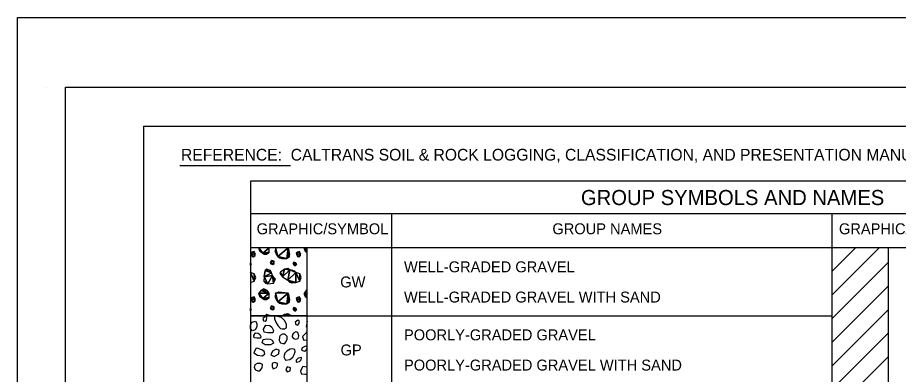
# Model space of a CAD drawing. Extents: x -894 to 866, y -476 to 714.
# Drawn here: x -894 to -330, y 485 to 714 of the extents above; entities that cross this region are included whole.
import ezdxf

# ---------------------------------------------------------------- set-up
doc = ezdxf.new("R2010")
doc.units = 0
for name, color, linetype in [('10 Sheet Format', 7, 'Continuous'), ('14 Ramp Anno', 7, 'Continuous'), ('57 Undefined', 7, 'Continuous')]:
    doc.layers.add(name, color=color, linetype=linetype)

msp = doc.modelspace()

# ---------------------------------------------------------------- linework, layer by layer
at = {"layer": '10 Sheet Format'}
for p, q in [((-875.42, 668.97), (-875.42, 668.97)), ((-875.42, 668.97), (-875.42, 668.97)), ((-813.45, 643.96), (811.55, 643.96)), ((-813.45, 643.96), (-813.45, -406.04))]:
    msp.add_line(p, q, dxfattribs=at)
for points in [[(-894.04, 713.56), (865.96, 713.56), (865.96, -476.44), (-894.04, -476.44)], [(-863.43, 668.96), (836.57, 668.96), (836.57, -431.04), (-863.43, -431.04)], [(-863.43, 668.96), (836.57, 668.96), (836.57, -431.04), (-863.43, -431.04)]]:
    msp.add_lwpolyline(points, close=True, dxfattribs=at)
at = {"layer": '14 Ramp Anno'}
for p, q in [((-745.02, 588.06), (2.57, 588.06)), ((-372.9, 588.06), (-372.9, -304.59)), ((2.57, 566.08), (-708.73, 566.08)), ((-336.62, 566.08), (-372.9, 566.08)), ((-336.62, 479), (-336.62, 566.08))]:
    msp.add_line(p, q, dxfattribs=at)
for points in [[(-745.02, -304.81), (2.57, -304.81), (2.57, 608.93), (-745.02, 608.93)], [(-741.97, 562.46), (-742.7, 563.76), (-743.86, 563.47), (-741.97, 562.46)], [(-739.65, 566.08), (-739.65, 565.21), (-739.07, 564.05), (-739.65, 566.08)], [(-739.65, 566.08), (-739.07, 564.05), (-737.04, 562.75), (-739.65, 566.08)], [(-737.04, 562.75), (-733.12, 566.08), (-739.65, 566.08), (-737.04, 562.75)], [(-739.07, 564.05), (-738.05, 563.33), (-737.04, 562.75), (-739.07, 564.05)], [(-737.04, 562.75), (-733.12, 563.33), (-733.12, 566.08), (-737.04, 562.75)], [(-728.91, 566.08), (-729.2, 563.91), (-727.6, 560.57), (-728.91, 566.08)], [(-729.2, 563.91), (-728.62, 562.17), (-727.6, 560.57), (-729.2, 563.91)], [(-727.6, 560.57), (-720.92, 566.08), (-728.91, 566.08), (-727.6, 560.57)], [(-727.6, 560.57), (-721.79, 559.41), (-720.92, 566.08), (-727.6, 560.57)], [(-721.79, 559.41), (-720.34, 563.04), (-720.92, 566.08), (-721.79, 559.41)], [(-720.49, 564.2), (-720.49, 565.21), (-720.92, 566.08), (-720.49, 564.2)], [(-720.34, 563.04), (-720.49, 564.2), (-720.92, 566.08), (-720.34, 563.04)], [(-712.94, 562.46), (-713.67, 563.76), (-714.83, 563.47), (-712.94, 562.46)], [(-708.73, 566.08), (-710.62, 566.08), (-710.62, 565.21), (-708.73, 566.08)], [(-710.04, 564.05), (-708.73, 566.08), (-710.62, 565.21), (-710.04, 564.05)], [(-710.04, 564.05), (-708.73, 563.16), (-708.73, 566.08), (-710.04, 564.05)], [(-710.04, 564.05), (-709.02, 563.33), (-708.73, 563.16), (-710.04, 564.05)], [(-743.86, 563.47), (-744.73, 562.75), (-744.44, 561.73), (-743.86, 563.47)], [(-744.44, 561.73), (-741.97, 562.46), (-743.86, 563.47), (-744.44, 561.73)], [(-744.44, 561.73), (-742.99, 560.42), (-741.97, 562.46), (-744.44, 561.73)], [(-744.44, 561.73), (-744, 560.57), (-742.99, 560.42), (-744.44, 561.73)], [(-742.99, 560.42), (-741.97, 561.29), (-741.97, 562.46), (-742.99, 560.42)], [(-737.04, 562.75), (-734.86, 562.02), (-733.12, 563.33), (-737.04, 562.75)], [(-737.04, 562.75), (-736.16, 562.02), (-734.86, 562.02), (-737.04, 562.75)], [(-734.86, 562.02), (-733.55, 562.75), (-733.12, 563.33), (-734.86, 562.02)], [(-727.6, 560.57), (-726.44, 559.7), (-724.99, 559.26), (-727.6, 560.57)], [(-727.6, 560.57), (-724.99, 559.26), (-721.79, 559.41), (-727.6, 560.57)], [(-721.79, 559.41), (-720.2, 560.28), (-720.34, 563.04), (-721.79, 559.41)], [(-720.2, 560.28), (-719.76, 562.02), (-720.34, 563.04), (-720.2, 560.28)], [(-714.83, 563.47), (-715.7, 562.75), (-715.41, 561.73), (-714.83, 563.47)], [(-715.41, 561.73), (-712.94, 562.46), (-714.83, 563.47), (-715.41, 561.73)], [(-715.41, 561.73), (-713.96, 560.42), (-712.94, 562.46), (-715.41, 561.73)], [(-715.41, 561.73), (-714.97, 560.57), (-713.96, 560.42), (-715.41, 561.73)], [(-713.96, 560.42), (-712.94, 561.29), (-712.94, 562.46), (-713.96, 560.42)], [(-745.02, 556.5), (-744.58, 555.78), (-745.02, 554.91), (-745.02, 556.5)], [(-733.55, 552.15), (-734.57, 552.59), (-735.58, 551.72), (-733.55, 552.15)], [(-731.66, 557.96), (-732.39, 556.8), (-731.95, 555.92), (-731.66, 557.96)], [(-731.95, 555.92), (-729.78, 556.21), (-731.66, 557.96), (-731.95, 555.92)], [(-731.95, 555.92), (-730.65, 555.49), (-729.78, 556.21), (-731.95, 555.92)], [(-729.78, 556.21), (-729.78, 557.52), (-731.66, 557.96), (-729.78, 556.21)], [(-723.25, 552.44), (-725.86, 550.55), (-724.55, 547.65), (-723.25, 552.44)], [(-719.91, 552.15), (-723.25, 552.44), (-724.55, 547.65), (-719.91, 552.15)], [(-719.91, 552.15), (-721.21, 552.88), (-723.25, 552.44), (-719.91, 552.15)], [(-717.29, 556.94), (-717.88, 556.21), (-717.29, 555.2), (-717.29, 556.94)], [(-717.29, 555.2), (-715.99, 556.5), (-717.29, 556.94), (-717.29, 555.2)], [(-717.29, 555.2), (-715.99, 554.91), (-715.99, 556.5), (-717.29, 555.2)], [(-717.29, 555.2), (-716.57, 554.76), (-715.99, 554.91), (-717.29, 555.2)], [(-715.99, 556.5), (-715.55, 555.78), (-715.99, 554.91), (-715.99, 556.5)], [(-745.02, 550.41), (-745.02, 544.02), (-742.55, 544.89), (-745.02, 550.41)], [(-745.02, 550.41), (-742.55, 544.89), (-742.55, 549.54), (-745.02, 550.41)], [(-742.55, 544.89), (-741.53, 547.22), (-742.55, 549.54), (-742.55, 544.89)], [(-736.31, 547.65), (-736.45, 544.89), (-733.84, 543.15), (-736.31, 547.65)], [(-735.58, 551.72), (-736.31, 548.96), (-736.31, 547.65), (-735.58, 551.72)], [(-731.66, 550.26), (-735.58, 551.72), (-736.31, 547.65), (-731.66, 550.26)], [(-730.94, 548.52), (-731.66, 550.26), (-736.31, 547.65), (-730.94, 548.52)], [(-736.31, 547.65), (-733.84, 543.15), (-730.94, 548.52), (-736.31, 547.65)], [(-731.66, 550.26), (-733.55, 552.15), (-735.58, 551.72), (-731.66, 550.26)], [(-733.84, 543.15), (-730.36, 543.44), (-730.94, 548.52), (-733.84, 543.15)], [(-731.66, 550.26), (-732.25, 551.57), (-733.55, 552.15), (-731.66, 550.26)], [(-730.36, 543.44), (-730.07, 547.22), (-730.94, 548.52), (-730.36, 543.44)], [(-730.36, 543.44), (-729.05, 546.2), (-730.07, 547.22), (-730.36, 543.44)], [(-725.86, 550.55), (-726.29, 549.68), (-724.55, 547.65), (-725.86, 550.55)], [(-719.91, 552.15), (-724.55, 547.65), (-721.21, 545.47), (-719.91, 552.15)], [(-721.21, 545.47), (-715.99, 550.41), (-719.91, 552.15), (-721.21, 545.47)], [(-721.21, 545.47), (-715.99, 544.02), (-715.99, 550.41), (-721.21, 545.47)], [(-715.99, 550.41), (-718.17, 551.57), (-719.91, 552.15), (-715.99, 550.41)], [(-715.99, 550.41), (-716.71, 551.13), (-718.17, 551.57), (-715.99, 550.41)], [(-715.99, 550.41), (-715.99, 544.02), (-713.52, 544.89), (-715.99, 550.41)], [(-715.99, 550.41), (-713.52, 544.89), (-713.52, 549.54), (-715.99, 550.41)], [(-713.52, 544.89), (-712.5, 547.22), (-713.52, 549.54), (-713.52, 544.89)], [(-736.45, 544.89), (-735.44, 543.59), (-733.84, 543.15), (-736.45, 544.89)], [(-721.21, 545.47), (-720.05, 544.17), (-718.6, 543.73), (-721.21, 545.47)], [(-721.21, 545.47), (-718.6, 543.73), (-715.99, 544.02), (-721.21, 545.47)], [(-738.49, 538.94), (-739.65, 537.05), (-733.12, 537.05), (-738.49, 538.94)], [(-739.65, 537.05), (-739.65, 536.18), (-739.07, 535.02), (-739.65, 537.05)], [(-739.65, 537.05), (-739.07, 535.02), (-737.04, 533.72), (-739.65, 537.05)], [(-737.04, 533.72), (-733.12, 537.05), (-739.65, 537.05), (-737.04, 533.72)], [(-734.28, 538.94), (-736.45, 539.81), (-738.49, 538.94), (-734.28, 538.94)], [(-738.49, 538.94), (-733.12, 537.05), (-734.28, 538.94), (-738.49, 538.94)], [(-737.04, 533.72), (-733.12, 534.3), (-733.12, 537.05), (-737.04, 533.72)], [(-728.91, 537.05), (-729.2, 534.88), (-727.6, 531.54), (-728.91, 537.05)], [(-728.91, 537.05), (-726.87, 538.07), (-722.96, 537.64), (-720.92, 537.05)], [(-727.6, 531.54), (-720.92, 537.05), (-728.91, 537.05), (-727.6, 531.54)], [(-727.6, 531.54), (-721.79, 530.38), (-720.92, 537.05), (-727.6, 531.54)], [(-721.79, 530.38), (-720.34, 534.01), (-720.92, 537.05), (-721.79, 530.38)], [(-720.49, 535.17), (-720.49, 536.18), (-720.92, 537.05), (-720.49, 535.17)], [(-720.34, 534.01), (-720.49, 535.17), (-720.92, 537.05), (-720.34, 534.01)], [(-708.73, 537.05), (-708.73, 539.25), (-709.46, 538.94), (-710.62, 537.05)], [(-708.73, 537.05), (-710.62, 537.05), (-710.62, 536.18), (-708.73, 537.05)], [(-710.04, 535.02), (-708.73, 537.05), (-710.62, 536.18), (-710.04, 535.02)], [(-710.04, 535.02), (-708.73, 534.13), (-708.73, 537.05), (-710.04, 535.02)], [(-743.86, 534.44), (-744.73, 533.72), (-744.44, 532.7), (-743.86, 534.44)], [(-744.44, 532.7), (-741.97, 533.43), (-743.86, 534.44), (-744.44, 532.7)], [(-744.44, 532.7), (-742.99, 531.39), (-741.97, 533.43), (-744.44, 532.7)], [(-744.44, 532.7), (-744, 531.54), (-742.99, 531.39), (-744.44, 532.7)], [(-741.97, 533.43), (-742.7, 534.73), (-743.86, 534.44), (-741.97, 533.43)], [(-742.99, 531.39), (-741.97, 532.27), (-741.97, 533.43), (-742.99, 531.39)], [(-739.07, 535.02), (-738.05, 534.3), (-737.04, 533.72), (-739.07, 535.02)], [(-737.04, 533.72), (-734.86, 532.99), (-733.12, 534.3), (-737.04, 533.72)], [(-737.04, 533.72), (-736.16, 532.99), (-734.86, 532.99), (-737.04, 533.72)], [(-734.86, 532.99), (-733.55, 533.72), (-733.12, 534.3), (-734.86, 532.99)], [(-729.2, 534.88), (-728.62, 533.14), (-727.6, 531.54), (-729.2, 534.88)], [(-727.6, 531.54), (-726.44, 530.67), (-724.99, 530.23), (-727.6, 531.54)], [(-727.6, 531.54), (-724.99, 530.23), (-721.79, 530.38), (-727.6, 531.54)], [(-721.79, 530.38), (-720.2, 531.25), (-720.34, 534.01), (-721.79, 530.38)], [(-720.2, 531.25), (-719.76, 532.99), (-720.34, 534.01), (-720.2, 531.25)], [(-714.83, 534.44), (-715.7, 533.72), (-715.41, 532.7), (-714.83, 534.44)], [(-715.41, 532.7), (-712.94, 533.43), (-714.83, 534.44), (-715.41, 532.7)], [(-715.41, 532.7), (-713.96, 531.39), (-712.94, 533.43), (-715.41, 532.7)], [(-715.41, 532.7), (-714.97, 531.54), (-713.96, 531.39), (-715.41, 532.7)], [(-712.94, 533.43), (-713.67, 534.73), (-714.83, 534.44), (-712.94, 533.43)], [(-713.96, 531.39), (-712.94, 532.27), (-712.94, 533.43), (-713.96, 531.39)], [(-710.04, 535.02), (-709.02, 534.3), (-708.73, 534.13), (-710.04, 535.02)], [(-745.02, 527.48), (-744.58, 526.75), (-745.02, 525.88), (-745.02, 527.48)], [(-731.66, 528.93), (-732.39, 527.77), (-731.95, 526.89), (-731.66, 528.93)], [(-731.95, 526.89), (-729.78, 527.18), (-731.66, 528.93), (-731.95, 526.89)], [(-731.95, 526.89), (-730.65, 526.46), (-729.78, 527.18), (-731.95, 526.89)], [(-729.78, 527.18), (-729.78, 528.49), (-731.66, 528.93), (-729.78, 527.18)], [(-717.29, 527.91), (-717.88, 527.18), (-717.29, 526.17), (-717.29, 527.91)], [(-717.29, 526.17), (-715.99, 527.48), (-717.29, 527.91), (-717.29, 526.17)], [(-717.29, 526.17), (-715.99, 525.88), (-715.99, 527.48), (-717.29, 526.17)], [(-717.29, 526.17), (-716.57, 525.73), (-715.99, 525.88), (-717.29, 526.17)], [(-715.99, 527.48), (-715.55, 526.75), (-715.99, 525.88), (-715.99, 527.48)], [(-734.57, 523.56), (-735.58, 522.69), (-735.62, 522.54), (-734.57, 523.56)], [(-733.55, 523.12), (-734.57, 523.56), (-735.62, 522.54), (-733.55, 523.12)], [(-733.55, 523.12), (-735.62, 522.54), (-732.24, 522.54), (-733.55, 523.12)], [(-732.25, 522.54), (-732.24, 522.54), (-733.55, 523.12), (-732.25, 522.54)], [(-719.91, 523.12), (-723.25, 523.41), (-724.45, 522.54), (-719.91, 523.12)], [(-719.91, 523.12), (-724.45, 522.54), (-718.17, 522.54), (-719.91, 523.12)], [(-724.45, 522.54), (-718.16, 522.54), (-718.17, 522.54), (-724.45, 522.54)], [(-719.91, 523.12), (-721.21, 523.85), (-723.25, 523.41), (-719.91, 523.12)]]:
    msp.add_lwpolyline(points, close=True, dxfattribs=at)
for points in [[(-654.74, 588.06), (-654.74, -304.81)], [(-745.02, 522.54), (-708.73, 522.54), (-708.73, 566.08), (-745.02, 566.08), (-745.02, 522.54)], [(-372.9, 550.97), (-357.78, 566.08)], [(-372.9, 535.85), (-342.66, 566.08)], [(-372.9, 520.73), (-336.62, 557.01)], [(-372.9, 505.61), (-336.62, 541.89)], [(-372.9, 490.49), (-336.62, 526.77)], [(-745.02, 522.54), (-372.9, 522.54)], [(-745.02, 479), (-708.73, 479), (-708.73, 522.54), (-745.02, 522.54), (-745.02, 479)], [(-745.02, 516.64), (-744.15, 518.48), (-741.83, 519.15), (-740.95, 517.7), (-741.05, 515.57), (-741.92, 513.64), (-743.95, 512.96), (-745.02, 514.61), (-745.02, 516.64)], [(-735.42, 522.27), (-737.16, 521.02), (-736.78, 519.47), (-735.61, 519.18), (-734.84, 519.95), (-734.45, 521.5), (-735.42, 522.27)], [(-729.63, 520.6), (-728.47, 518.09), (-727.6, 516.35), (-725.86, 514.61), (-724.7, 514.31), (-723.15, 514.22), (-721.99, 515.19), (-721.89, 517.22), (-723.15, 519.64), (-725.08, 521.48), (-727.41, 522.15), (-728.96, 522.54), (-729.73, 522.15), (-729.63, 520.6)], [(-714.61, 519.84), (-716.36, 518.58), (-715.97, 517.04), (-714.81, 516.74), (-714.03, 517.52), (-713.65, 519.07), (-714.61, 519.84)], [(-709.41, 515.77), (-708.73, 515.26), (-708.73, 519.15), (-709.41, 515.77)], [(-735.26, 516.71), (-732.65, 516.42), (-731.29, 515.26), (-730.23, 513.22), (-730.61, 511.77), (-734, 511.77), (-736.32, 512.06), (-736.71, 514.09), (-735.26, 516.71)], [(-741.84, 511.76), (-740.01, 511.56), (-739.07, 510.75), (-738.32, 509.33), (-738.59, 508.31), (-740.96, 508.31), (-742.59, 508.51), (-742.86, 509.94), (-741.84, 511.76)], [(-736.86, 507.49), (-734.73, 507.98), (-732.51, 507.78), (-730.86, 506.81), (-730.28, 505.07), (-732.12, 504.1), (-735.7, 504.01), (-737.64, 505.36), (-736.86, 507.49)], [(-726.37, 509.25), (-726.73, 506.73), (-725.83, 505.29), (-724.38, 504.84), (-723.03, 504.84), (-722.31, 505.92), (-721.59, 507.45), (-721.59, 509.43), (-723.12, 510.88), (-724.56, 510.88), (-725.92, 509.97), (-726.37, 509.25)], [(-716.03, 512.36), (-717.39, 511.49), (-718.07, 510.72), (-718.26, 509.26), (-717.39, 508.01), (-716.03, 507.62), (-714.49, 508.1), (-714.1, 509.84), (-714.78, 511.88), (-716.03, 512.36)], [(-708.73, 507.31), (-708.73, 512.41), (-709.43, 511.87), (-709.43, 511.78), (-711.77, 509.43), (-711.05, 507.27), (-709.07, 507.09), (-708.73, 507.31)], [(-369.28, 479), (-336.62, 511.65)], [(-741.68, 501.77), (-742.94, 498.98), (-740.42, 497.45), (-737.35, 497), (-735.82, 498.26), (-736.27, 499.79), (-737.72, 500.78), (-738.62, 501.14), (-740.51, 501.86), (-741.68, 501.77)], [(-709.31, 500.67), (-708.73, 501.62), (-708.73, 502.7), (-709.7, 503.28), (-711.83, 502.12), (-712.31, 500.57), (-710.47, 499.99), (-709.31, 500.67)], [(-728.57, 501.18), (-730.93, 500.07), (-731.91, 497.56), (-729.96, 496.58), (-726.89, 498.39), (-726.75, 500.62), (-728.57, 501.18)], [(-719.53, 501.22), (-721.65, 499.9), (-723.11, 498.74), (-723.76, 496.4), (-722.67, 494.28), (-719.82, 494.57), (-718, 496.11), (-717.12, 497.79), (-716.32, 499.61), (-716.69, 501), (-718.29, 501.58), (-719.53, 501.22)], [(-354.16, 479), (-336.62, 496.53)], [(-738.65, 492.08), (-740.74, 492.08), (-742.13, 491.15), (-742.59, 489.64), (-741.9, 488.13), (-740.27, 487.43), (-738.99, 487.43), (-737.49, 489.29), (-737.37, 491.38), (-738.65, 492.08)], [(-729.73, 492.78), (-731.18, 492.01), (-731.08, 490.17), (-730.6, 488.62), (-728.37, 489.49), (-727.69, 490.84), (-727.69, 492.1), (-729.73, 492.78)], [(-714.39, 495.59), (-715.84, 494.33), (-715.84, 492.97), (-713.72, 493.46), (-712.55, 494.43), (-712.46, 495.97), (-714.39, 495.59)], [(-721.63, 490.05), (-722.31, 488.02), (-721.44, 486.85), (-719.7, 487.34), (-719.41, 489.37), (-721.63, 490.05)], [(-708.73, 485.18), (-708.73, 489.63), (-708.96, 489.83), (-711.57, 490.12), (-713.02, 487.51), (-712.64, 485.47), (-710.31, 485.18), (-708.73, 485.18)]]:
    msp.add_lwpolyline(points, dxfattribs=at)
at = {"layer": '57 Undefined'}
msp.add_line((-790.16, 618.91), (-719.39, 618.91), dxfattribs=at)

# ---------------------------------------------------------------- texts
at = {"layer": '14 Ramp Anno'}
msp.add_text('GROUP SYMBOLS AND NAMES', height=9.6766, dxfattribs=at).set_placement((-533.53, 593.53))
at = {"layer": '57 Undefined'}
for s, height, p in [('REFERENCE:  CALTRANS SOIL & ROCK LOGGING, CLASSIFICATION, AND PRESENTATION MANUAL (2010)', 7.5, (-789.48, 622.03)), ('GRAPHIC/SYMBOL', 7, (-741.06, 574.85)), ('GROUP NAMES', 7, (-551.8, 574.85)), ('GRAPHIC/SYMBOL', 7, (-368.4, 574.85)), ('WELL-GRADED GRAVEL', 7, (-646.77, 550.49)), ('GW', 7, (-687.56, 540.81)), ('WELL-GRADED GRAVEL WITH SAND', 7, (-646.77, 531.14)), ('POORLY-GRADED GRAVEL', 7, (-646.77, 506.94)), ('GP', 7, (-687.35, 497.27)), ('POORLY-GRADED GRAVEL WITH SAND', 7, (-646.77, 487.59))]:
    msp.add_text(s, height=height, dxfattribs=at).set_placement(p)

doc.saveas('drawing.dxf')
